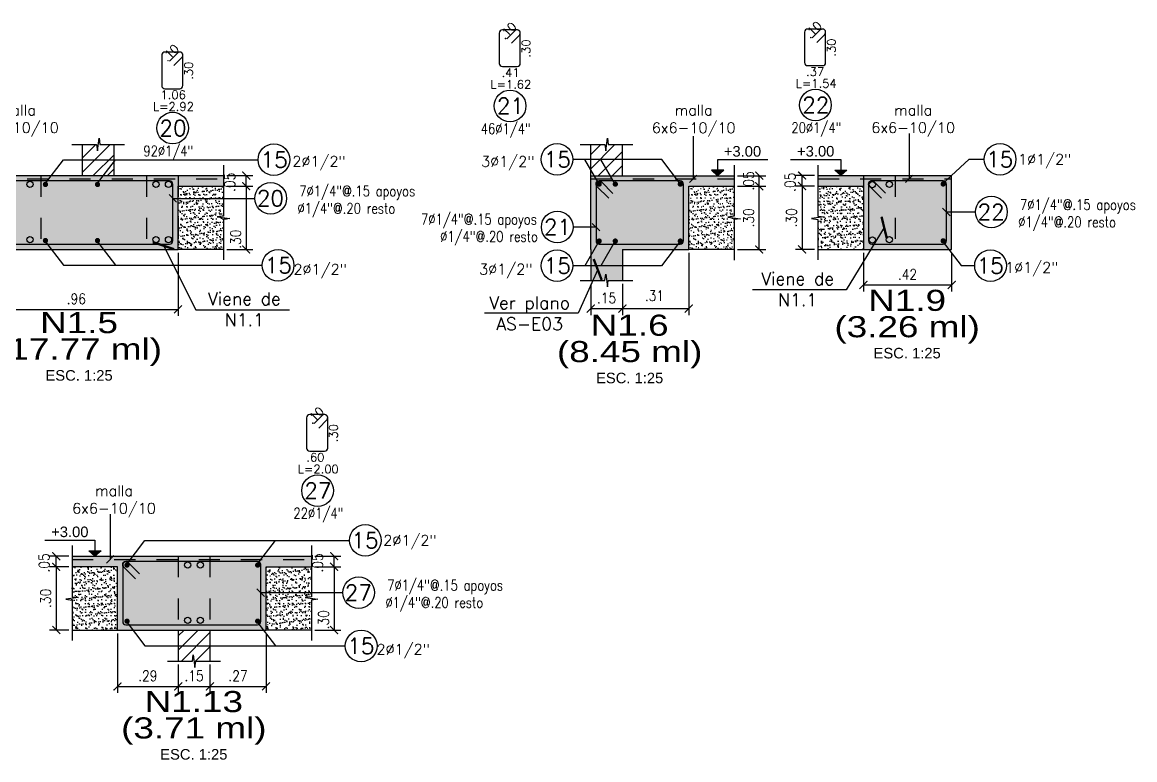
# Model space of a CAD drawing. Header units: millimetres. Extents: x -7.7 to 59, y -25.2 to 13.4.
# Drawn here: x 52.84 to 58.11, y -4.76 to -1.27 of the extents above; entities that cross this region are included whole.
import ezdxf
from ezdxf.enums import TextEntityAlignment as Align

# ---------------------------------------------------------------- set-up
doc = ezdxf.new("R2010")
doc.units = ezdxf.units.MM
doc.header["$LTSCALE"] = 0.05
doc.linetypes.add('DASHDOT2', pattern=[12.7, 6.35, -3.175, 0, -3.175])
doc.linetypes.add('HIDDEN2', pattern=[4.7625, 3.175, -1.5875])
for name, color, linetype in [('ACHURADO', 1, 'Continuous'), ('ACOTADO', 2, 'Continuous'), ('CANT_INVIS', 2, 'HIDDEN2'), ('CONT_CORTE', 4, 'Continuous'), ('TEXTO_REFUERZO', 3, 'Continuous'), ('TITULOS', 1, 'Continuous'), ('TXT_IND', 2, 'Continuous')]:
    doc.layers.add(name, color=color, linetype=linetype)
doc.styles.add('ACOTAMIENTOS', font='romans.shx', dxfattribs={"width": 0.85})
doc.styles.add('ARIAL', font='arial.ttf')
doc.styles.get("Standard").update_dxf_attribs({"font": 'romans.shx'})
doc.dimstyles.new('ACOTA_25', dxfattribs={"dimscale": 0.025, "dimtxt": 2, "dimasz": 1.5, "dimexe": 1.25, "dimexo": 0.625, "dimgap": 1, "dimtad": 1, "dimzin": 4, "dimdsep": 46, "dimtxsty": 'ACOTAMIENTOS', "dimblk1": 'ARCHTICK', "dimblk2": 'ARCHTICK', "dimsah": 1, "dimcen": 1.5, "dimclrd": 1, "dimclre": 1, "dimclrt": 256, "dimadec": 0, "dimazin": 0, "dimtfac": 1, "dimtofl": 0, "dimtmove": 2, "dimatfit": 3, "dimldrblk": 'ARCHTICK', "dimfxl": 0, "dimtolj": 1, "dimtzin": 0, "dimarcsym": 0})
pattern_1 = [(37.5, (-9.187665, -3.564204), (-0.000960019, 0.029364794), [0, -0.0231648, 0, -0.025908, 0, -0.024765]), (7.5, (-9.187665, -3.564204), (0.026971397, 0.043009506), [0, -0.0124968, 0, -0.0208788, 0, -0.008001]), (327.5, (-9.20641, -3.564204), (0.047459542, 8.6231e-05), [0, -0.00762, 0, -0.027432, 0, -0.035814]), (317.5, (-9.20641, -3.564204), (0.045813387, 0.01337576), [0, -0.00381, 0, -0.0179832, 0, -0.020574])]

# ---------------------------------------------------------------- blocks, each defined once
blk = doc.blocks.new('Nivel-elev')
at = {"layer": 'TXT_IND'}
blk.add_hatch(color=1, dxfattribs=at).paths.add_polyline_path([(-0.058, 0.051), (0.058, 0.051), (0, 0)])
for p, q in [((0, 0), (-0.058, 0.051)), ((-0.058, 0.051), (0.058, 0.051)), ((0.058, 0.051), (0, 0))]:
    blk.add_line(p, q, dxfattribs=at)
blk.add_lwpolyline([(-0.476, 0.151), (0, 0.151), (0, 0.051)], dxfattribs=at)
blk.add_attdef('+2.85', (-0.476, 0.171), '', height=0.0975, dxfattribs=at)
blk = doc.blocks.new('_ARCHTICK')
at = {"color": 0, "linetype": 'ByBlock', "const_width": 0.15}
blk.add_lwpolyline([(-0.5, -0.5), (0.5, 0.5)], dxfattribs=at)
blk = doc.blocks.new('*D277')
at = {"layer": 'ACOTADO', "color": 1, "lineweight": -2}
for p, q in [((55.5319, -2.5081), (55.5319, -2.6565)), ((55.6819, -2.5081), (55.6819, -2.6565)), ((55.5319, -2.6253), (55.6819, -2.6253))]:
    blk.add_line(p, q, dxfattribs=at)
at = {"layer": 'DEFPOINTS', "color": 0}
for p in [(55.5319, -2.4925), (55.6819, -2.4925), (55.6819, -2.6253)]:
    blk.add_point(p, dxfattribs=at)
at = {"layer": 'ACOTADO', "color": 1, "lineweight": -2, "xscale": 0.03750000000000001, "yscale": 0.03750000000000001, "zscale": 0.03750000000000001, "rotation": 180}
blk.add_blockref('_ARCHTICK', (55.5319, -2.6253), dxfattribs=at)
at = {"layer": 'ACOTADO', "color": 1, "lineweight": -2, "xscale": 0.03750000000000001, "yscale": 0.03750000000000001, "zscale": 0.03750000000000001}
blk.add_blockref('_ARCHTICK', (55.6819, -2.6253), dxfattribs=at)
at = {"layer": 'ACOTADO', "insert": (55.6069, -2.5753), "char_height": 0.05, "attachment_point": 5, "style": 'ACOTAMIENTOS'}
blk.add_mtext('\\A1;.15', dxfattribs=at)
blk = doc.blocks.new('*D278')
at = {"layer": 'ACOTADO', "color": 1, "lineweight": -2}
for p, q in [((55.9962, -2.361), (55.9962, -2.6565)), ((55.6819, -2.5081), (55.6819, -2.6565)), ((55.6819, -2.6253), (55.9962, -2.6253))]:
    blk.add_line(p, q, dxfattribs=at)
at = {"layer": 'DEFPOINTS', "color": 0}
for p in [(55.9962, -2.3454), (55.6819, -2.4925), (55.9962, -2.6253)]:
    blk.add_point(p, dxfattribs=at)
at = {"layer": 'ACOTADO', "color": 1, "lineweight": -2, "xscale": 0.03750000000000001, "yscale": 0.03750000000000001, "zscale": 0.03750000000000001, "rotation": 180}
blk.add_blockref('_ARCHTICK', (55.6819, -2.6253), dxfattribs=at)
at = {"layer": 'ACOTADO', "color": 1, "lineweight": -2, "xscale": 0.03750000000000001, "yscale": 0.03750000000000001, "zscale": 0.03750000000000001}
blk.add_blockref('_ARCHTICK', (55.9962, -2.6253), dxfattribs=at)
at = {"layer": 'ACOTADO', "insert": (55.8337, -2.5644), "char_height": 0.05, "attachment_point": 5, "style": 'ACOTAMIENTOS'}
blk.add_mtext('\\A1;.31', dxfattribs=at)
blk = doc.blocks.new('*D279')
at = {"layer": 'ACOTADO', "color": 1, "lineweight": -2}
for p, q in [((56.2268, -2.0454), (56.3613, -2.0454)), ((56.33, -2.3454), (56.33, -2.0454)), ((56.2268, -2.3454), (56.3613, -2.3454))]:
    blk.add_line(p, q, dxfattribs=at)
at = {"layer": 'DEFPOINTS', "color": 0}
for p in [(56.2112, -2.0454), (56.33, -2.0454), (56.2112, -2.3454)]:
    blk.add_point(p, dxfattribs=at)
at = {"layer": 'ACOTADO', "color": 1, "lineweight": -2, "xscale": 0.03750000000000001, "yscale": 0.03750000000000001, "zscale": 0.03750000000000001}
for p, rotation in [((56.33, -2.0454), 90), ((56.33, -2.3454), 270)]:
    blk.add_blockref('_ARCHTICK', p, dxfattribs=dict(at, rotation=rotation))
at = {"layer": 'ACOTADO', "insert": (56.28, -2.1954), "char_height": 0.05, "attachment_point": 5, "rotation": 90, "style": 'ACOTAMIENTOS'}
blk.add_mtext('\\A1;.30', dxfattribs=at)
blk = doc.blocks.new('*D280')
at = {"layer": 'ACOTADO', "color": 1, "lineweight": -2}
for p, q in [((56.2268, -1.9954), (56.3613, -1.9954)), ((56.33, -2.0454), (56.33, -1.9954)), ((56.2268, -2.0454), (56.3613, -2.0454))]:
    blk.add_line(p, q, dxfattribs=at)
at = {"layer": 'DEFPOINTS', "color": 0}
for p in [(56.2112, -1.9954), (56.33, -1.9954), (56.2112, -2.0454)]:
    blk.add_point(p, dxfattribs=at)
at = {"layer": 'ACOTADO', "color": 1, "lineweight": -2, "xscale": 0.03750000000000001, "yscale": 0.03750000000000001, "zscale": 0.03750000000000001}
for p, rotation in [((56.33, -1.9954), 90), ((56.33, -2.0454), 270)]:
    blk.add_blockref('_ARCHTICK', p, dxfattribs=dict(at, rotation=rotation))
at = {"layer": 'ACOTADO', "insert": (56.28, -2.0204), "char_height": 0.05, "attachment_point": 5, "rotation": 90, "style": 'ACOTAMIENTOS'}
blk.add_mtext('\\A1;.05', dxfattribs=at)
blk = doc.blocks.new('COTA25')
at = {"layer": 'TEXTO_REFUERZO', "color": 1}
blk.add_line((0, -0.0625), (0, 0.0625), dxfattribs=at)
at = {"layer": 'TEXTO_REFUERZO'}
blk.add_line((-0.0177, -0.0177), (0.0177, 0.0177), dxfattribs=at)
blk = doc.blocks.new('Titulos')
at = {"layer": 'TITULOS', "color": 1, "style": 'ARIAL', "width": 1.25}
blk.add_attdef('TITULO_1', text='', height=0.2, dxfattribs=at).set_placement((0, 0.25), align=Align.MIDDLE_CENTER)
at = {"layer": 'TITULOS', "style": 'ARIAL', "width": 1.25}
blk.add_attdef('TITULO_2', text='', height=0.2, dxfattribs=at).set_placement((0, 0), align=Align.MIDDLE_CENTER)
at = {"layer": 'TITULOS', "color": 2, "width": 1.25}
for tag, p in [('ESCALA_1', (0, -0.25)), ('ESCALA_2', (0, -0.408))]:
    blk.add_attdef(tag, text='', height=0.1, dxfattribs=at).set_placement(p, align=Align.MIDDLE_CENTER)
blk = doc.blocks.new('*D66')
at = {"layer": 'ACOTADO', "color": 1, "lineweight": -2}
for p, q in [((56.5924, -2.045), (56.5018, -2.045)), ((56.533, -2.045), (56.533, -2.345)), ((56.5924, -2.345), (56.5018, -2.345))]:
    blk.add_line(p, q, dxfattribs=at)
at = {"layer": 'DEFPOINTS', "color": 0}
for p in [(56.6081, -2.045), (56.533, -2.345), (56.6081, -2.345)]:
    blk.add_point(p, dxfattribs=at)
at = {"layer": 'ACOTADO', "color": 1, "lineweight": -2, "xscale": 0.03750000000000001, "yscale": 0.03750000000000001, "zscale": 0.03750000000000001}
for p, rotation in [((56.533, -2.045), 90), ((56.533, -2.345), 270)]:
    blk.add_blockref('_ARCHTICK', p, dxfattribs=dict(at, rotation=rotation))
at = {"layer": 'ACOTADO', "insert": (56.483, -2.195), "char_height": 0.05, "attachment_point": 5, "rotation": 90, "style": 'ACOTAMIENTOS'}
blk.add_mtext('\\A1;.30', dxfattribs=at)
blk = doc.blocks.new('*D67')
at = {"layer": 'ACOTADO', "color": 1, "lineweight": -2}
for p, q in [((56.5924, -1.995), (56.5018, -1.995)), ((56.533, -2.045), (56.533, -1.995)), ((56.5924, -2.045), (56.5018, -2.045))]:
    blk.add_line(p, q, dxfattribs=at)
at = {"layer": 'DEFPOINTS', "color": 0}
for p in [(56.533, -1.995), (56.6081, -1.995), (56.6081, -2.045)]:
    blk.add_point(p, dxfattribs=at)
at = {"layer": 'ACOTADO', "color": 1, "lineweight": -2, "xscale": 0.03750000000000001, "yscale": 0.03750000000000001, "zscale": 0.03750000000000001}
for p, rotation in [((56.533, -1.995), 90), ((56.533, -2.045), 270)]:
    blk.add_blockref('_ARCHTICK', p, dxfattribs=dict(at, rotation=rotation))
at = {"layer": 'ACOTADO', "insert": (56.4762, -2.0271), "char_height": 0.05, "attachment_point": 5, "rotation": 90, "style": 'ACOTAMIENTOS'}
blk.add_mtext('\\A1;.05', dxfattribs=at)
blk = doc.blocks.new('*D281')
at = {"layer": 'ACOTADO', "color": 1, "lineweight": -2}
for p, q in [((56.8231, -2.3606), (56.8231, -2.5442)), ((57.2414, -2.3606), (57.2414, -2.5442)), ((56.8231, -2.513), (57.2414, -2.513))]:
    blk.add_line(p, q, dxfattribs=at)
at = {"layer": 'DEFPOINTS', "color": 0}
for p in [(56.8231, -2.345), (57.2414, -2.345), (57.2414, -2.513)]:
    blk.add_point(p, dxfattribs=at)
at = {"layer": 'ACOTADO', "color": 1, "lineweight": -2, "xscale": 0.03750000000000001, "yscale": 0.03750000000000001, "zscale": 0.03750000000000001, "rotation": 180}
blk.add_blockref('_ARCHTICK', (56.8231, -2.513), dxfattribs=at)
at = {"layer": 'ACOTADO', "color": 1, "lineweight": -2, "xscale": 0.03750000000000001, "yscale": 0.03750000000000001, "zscale": 0.03750000000000001}
blk.add_blockref('_ARCHTICK', (57.2414, -2.513), dxfattribs=at)
at = {"layer": 'ACOTADO', "insert": (57.0322, -2.463), "char_height": 0.05, "attachment_point": 5, "style": 'ACOTAMIENTOS'}
blk.add_mtext('\\A1;.42', dxfattribs=at)
blk = doc.blocks.new('*D333')
at = {"layer": 'ACOTADO', "color": 1, "lineweight": -2}
for p, q in [((53.808, -2.045), (53.9313, -2.045)), ((53.9, -2.045), (53.9, -2.345)), ((53.808, -2.345), (53.9313, -2.345))]:
    blk.add_line(p, q, dxfattribs=at)
at = {"layer": 'DEFPOINTS', "color": 0}
for p in [(53.7924, -2.045), (53.7924, -2.345), (53.9, -2.345)]:
    blk.add_point(p, dxfattribs=at)
at = {"layer": 'ACOTADO', "color": 1, "lineweight": -2, "xscale": 0.03750000000000001, "yscale": 0.03750000000000001, "zscale": 0.03750000000000001}
for p, rotation in [((53.9, -2.045), 90), ((53.9, -2.345), 270)]:
    blk.add_blockref('_ARCHTICK', p, dxfattribs=dict(at, rotation=rotation))
at = {"layer": 'ACOTADO', "insert": (53.85, -2.2963), "char_height": 0.05, "attachment_point": 5, "rotation": 90, "style": 'ACOTAMIENTOS'}
blk.add_mtext('\\A1;.30', dxfattribs=at)
blk = doc.blocks.new('*D334')
at = {"layer": 'ACOTADO', "color": 1, "lineweight": -2}
for p, q in [((53.808, -1.995), (53.9313, -1.995)), ((53.9, -2.045), (53.9, -1.995)), ((53.808, -2.045), (53.9313, -2.045))]:
    blk.add_line(p, q, dxfattribs=at)
at = {"layer": 'DEFPOINTS', "color": 0}
for p in [(53.7924, -1.995), (53.9, -1.995), (53.7924, -2.045)]:
    blk.add_point(p, dxfattribs=at)
at = {"layer": 'ACOTADO', "color": 1, "lineweight": -2, "xscale": 0.03750000000000001, "yscale": 0.03750000000000001, "zscale": 0.03750000000000001}
for p, rotation in [((53.9, -1.995), 90), ((53.9, -2.045), 270)]:
    blk.add_blockref('_ARCHTICK', p, dxfattribs=dict(at, rotation=rotation))
at = {"layer": 'ACOTADO', "insert": (53.822, -2.0271), "char_height": 0.05, "attachment_point": 5, "rotation": 90, "style": 'ACOTAMIENTOS'}
blk.add_mtext('\\A1;.05', dxfattribs=at)
blk = doc.blocks.new('*D336')
at = {"layer": 'ACOTADO', "color": 1, "lineweight": -2}
for p, q in [((53.5774, -2.3606), (53.5774, -2.6604)), ((52.6131, -2.5199), (52.6131, -2.6604)), ((52.6131, -2.6291), (53.5774, -2.6291))]:
    blk.add_line(p, q, dxfattribs=at)
at = {"layer": 'DEFPOINTS', "color": 0}
for p in [(53.5774, -2.345), (52.6131, -2.5043), (53.5774, -2.6291)]:
    blk.add_point(p, dxfattribs=at)
at = {"layer": 'ACOTADO', "color": 1, "lineweight": -2, "xscale": 0.03750000000000001, "yscale": 0.03750000000000001, "zscale": 0.03750000000000001, "rotation": 180}
blk.add_blockref('_ARCHTICK', (52.6131, -2.6291), dxfattribs=at)
at = {"layer": 'ACOTADO', "color": 1, "lineweight": -2, "xscale": 0.03750000000000001, "yscale": 0.03750000000000001, "zscale": 0.03750000000000001}
blk.add_blockref('_ARCHTICK', (53.5774, -2.6291), dxfattribs=at)
at = {"layer": 'ACOTADO', "insert": (53.0953, -2.5791), "char_height": 0.05, "attachment_point": 5, "style": 'ACOTAMIENTOS'}
blk.add_mtext('\\A1;.96', dxfattribs=at)
blk = doc.blocks.new('*D363')
at = {"layer": 'ACOTADO', "color": 1, "lineweight": -2}
for p, q in [((53.0595, -3.8492), (52.9688, -3.8492)), ((53.0001, -3.8492), (53.0001, -4.1492)), ((53.0595, -4.1492), (52.9688, -4.1492))]:
    blk.add_line(p, q, dxfattribs=at)
at = {"layer": 'DEFPOINTS', "color": 0}
for p in [(53.0751, -3.8492), (53.0001, -4.1492), (53.0751, -4.1492)]:
    blk.add_point(p, dxfattribs=at)
at = {"layer": 'ACOTADO', "color": 1, "lineweight": -2, "xscale": 0.03750000000000001, "yscale": 0.03750000000000001, "zscale": 0.03750000000000001}
for p, rotation in [((53.0001, -3.8492), 90), ((53.0001, -4.1492), 270)]:
    blk.add_blockref('_ARCHTICK', p, dxfattribs=dict(at, rotation=rotation))
at = {"layer": 'ACOTADO', "insert": (52.9501, -3.9992), "char_height": 0.05, "attachment_point": 5, "rotation": 90, "style": 'ACOTAMIENTOS'}
blk.add_mtext('\\A1;.30', dxfattribs=at)
blk = doc.blocks.new('*D364')
at = {"layer": 'ACOTADO', "color": 1, "lineweight": -2}
for p, q in [((53.0595, -3.7992), (52.9688, -3.7992)), ((53.0001, -3.8492), (53.0001, -3.7992)), ((53.0595, -3.8492), (52.9688, -3.8492))]:
    blk.add_line(p, q, dxfattribs=at)
at = {"layer": 'DEFPOINTS', "color": 0}
for p in [(53.0001, -3.7992), (53.0751, -3.7992), (53.0751, -3.8492)]:
    blk.add_point(p, dxfattribs=at)
at = {"layer": 'ACOTADO', "color": 1, "lineweight": -2, "xscale": 0.03750000000000001, "yscale": 0.03750000000000001, "zscale": 0.03750000000000001}
for p, rotation in [((53.0001, -3.7992), 90), ((53.0001, -3.8492), 270)]:
    blk.add_blockref('_ARCHTICK', p, dxfattribs=dict(at, rotation=rotation))
at = {"layer": 'ACOTADO', "insert": (52.9432, -3.8313), "char_height": 0.05, "attachment_point": 5, "rotation": 90, "style": 'ACOTAMIENTOS'}
blk.add_mtext('\\A1;.05', dxfattribs=at)
blk = doc.blocks.new('*D365')
at = {"layer": 'ACOTADO', "color": 1, "lineweight": -2}
for p, q in [((54.2245, -3.8492), (54.3477, -3.8492)), ((54.3164, -3.8492), (54.3164, -4.1492)), ((54.2245, -4.1492), (54.3477, -4.1492))]:
    blk.add_line(p, q, dxfattribs=at)
at = {"layer": 'DEFPOINTS', "color": 0}
for p in [(54.2088, -3.8492), (54.2088, -4.1492), (54.3164, -4.1492)]:
    blk.add_point(p, dxfattribs=at)
at = {"layer": 'ACOTADO', "color": 1, "lineweight": -2, "xscale": 0.03750000000000001, "yscale": 0.03750000000000001, "zscale": 0.03750000000000001}
for p, rotation in [((54.3164, -3.8492), 90), ((54.3164, -4.1492), 270)]:
    blk.add_blockref('_ARCHTICK', p, dxfattribs=dict(at, rotation=rotation))
at = {"layer": 'ACOTADO', "insert": (54.2664, -4.1005), "char_height": 0.05, "attachment_point": 5, "rotation": 90, "style": 'ACOTAMIENTOS'}
blk.add_mtext('\\A1;.30', dxfattribs=at)
blk = doc.blocks.new('*D366')
at = {"layer": 'ACOTADO', "color": 1, "lineweight": -2}
for p, q in [((54.2245, -3.7992), (54.3477, -3.7992)), ((54.3164, -3.8492), (54.3164, -3.7992)), ((54.2245, -3.8492), (54.3477, -3.8492))]:
    blk.add_line(p, q, dxfattribs=at)
at = {"layer": 'DEFPOINTS', "color": 0}
for p in [(54.2088, -3.7992), (54.3164, -3.7992), (54.2088, -3.8492)]:
    blk.add_point(p, dxfattribs=at)
at = {"layer": 'ACOTADO', "color": 1, "lineweight": -2, "xscale": 0.03750000000000001, "yscale": 0.03750000000000001, "zscale": 0.03750000000000001}
for p, rotation in [((54.3164, -3.7992), 90), ((54.3164, -3.8492), 270)]:
    blk.add_blockref('_ARCHTICK', p, dxfattribs=dict(at, rotation=rotation))
at = {"layer": 'ACOTADO', "insert": (54.2384, -3.8313), "char_height": 0.05, "attachment_point": 5, "rotation": 90, "style": 'ACOTAMIENTOS'}
blk.add_mtext('\\A1;.05', dxfattribs=at)
blk = doc.blocks.new('*D381')
at = {"layer": 'ACOTADO', "color": 1, "lineweight": -2}
for p, q in [((53.2901, -4.1648), (53.2901, -4.4475)), ((53.5779, -4.3123), (53.5779, -4.4475)), ((53.2901, -4.4163), (53.5779, -4.4163))]:
    blk.add_line(p, q, dxfattribs=at)
at = {"layer": 'DEFPOINTS', "color": 0}
for p in [(53.2901, -4.1492), (53.5779, -4.2967), (53.5779, -4.4163)]:
    blk.add_point(p, dxfattribs=at)
at = {"layer": 'ACOTADO', "color": 1, "lineweight": -2, "xscale": 0.03750000000000001, "yscale": 0.03750000000000001, "zscale": 0.03750000000000001, "rotation": 180}
blk.add_blockref('_ARCHTICK', (53.2901, -4.4163), dxfattribs=at)
at = {"layer": 'ACOTADO', "color": 1, "lineweight": -2, "xscale": 0.03750000000000001, "yscale": 0.03750000000000001, "zscale": 0.03750000000000001}
blk.add_blockref('_ARCHTICK', (53.5779, -4.4163), dxfattribs=at)
at = {"layer": 'ACOTADO', "insert": (53.434, -4.3663), "char_height": 0.05, "attachment_point": 5, "style": 'ACOTAMIENTOS'}
blk.add_mtext('\\A1;.29', dxfattribs=at)
blk = doc.blocks.new('*D382')
at = {"layer": 'ACOTADO', "color": 1, "lineweight": -2}
for p, q in [((53.5779, -4.3123), (53.5779, -4.4475)), ((53.7279, -4.3123), (53.7279, -4.4475)), ((53.5779, -4.4163), (53.7279, -4.4163))]:
    blk.add_line(p, q, dxfattribs=at)
at = {"layer": 'DEFPOINTS', "color": 0}
for p in [(53.5779, -4.2967), (53.7279, -4.2967), (53.7279, -4.4163)]:
    blk.add_point(p, dxfattribs=at)
at = {"layer": 'ACOTADO', "color": 1, "lineweight": -2, "xscale": 0.03750000000000001, "yscale": 0.03750000000000001, "zscale": 0.03750000000000001, "rotation": 180}
blk.add_blockref('_ARCHTICK', (53.5779, -4.4163), dxfattribs=at)
at = {"layer": 'ACOTADO', "color": 1, "lineweight": -2, "xscale": 0.03750000000000001, "yscale": 0.03750000000000001, "zscale": 0.03750000000000001}
blk.add_blockref('_ARCHTICK', (53.7279, -4.4163), dxfattribs=at)
at = {"layer": 'ACOTADO', "insert": (53.6529, -4.3663), "char_height": 0.05, "attachment_point": 5, "style": 'ACOTAMIENTOS'}
blk.add_mtext('\\A1;.15', dxfattribs=at)
blk = doc.blocks.new('*D383')
at = {"layer": 'ACOTADO', "color": 1, "lineweight": -2}
for p, q in [((53.9938, -4.1648), (53.9938, -4.4475)), ((53.7279, -4.3123), (53.7279, -4.4475)), ((53.7279, -4.4163), (53.9938, -4.4163))]:
    blk.add_line(p, q, dxfattribs=at)
at = {"layer": 'DEFPOINTS', "color": 0}
for p in [(53.9938, -4.1492), (53.7279, -4.2967), (53.9938, -4.4163)]:
    blk.add_point(p, dxfattribs=at)
at = {"layer": 'ACOTADO', "color": 1, "lineweight": -2, "xscale": 0.03750000000000001, "yscale": 0.03750000000000001, "zscale": 0.03750000000000001, "rotation": 180}
blk.add_blockref('_ARCHTICK', (53.7279, -4.4163), dxfattribs=at)
at = {"layer": 'ACOTADO', "color": 1, "lineweight": -2, "xscale": 0.03750000000000001, "yscale": 0.03750000000000001, "zscale": 0.03750000000000001}
blk.add_blockref('_ARCHTICK', (53.9938, -4.4163), dxfattribs=at)
at = {"layer": 'ACOTADO', "insert": (53.8609, -4.3663), "char_height": 0.05, "attachment_point": 5, "style": 'ACOTAMIENTOS'}
blk.add_mtext('\\A1;.27', dxfattribs=at)

msp = doc.modelspace()

# ---------------------------------------------------------------- hatches: boundary and pattern name
at = {"layer": 'ACHURADO'}
h = msp.add_hatch(dxfattribs=at)
h.set_pattern_fill('ANSI31', color=256, scale=0.015, style=0)
h.set_pattern_definition([(45, (0, -1.76042), (-0.03367596, 0.03367596), [])])
h.paths.add_polyline_path([(53.2742, -1.8475), (53.2072, -1.8475), (53.2032, -1.8175), (53.1952, -1.8775), (53.1912, -1.8475), (53.1242, -1.8475), (53.1242, -1.995), (53.2742, -1.995)])
h = msp.add_hatch(dxfattribs=at)
h.set_pattern_fill('ANSI31', color=256, scale=0.015, style=0)
h.set_pattern_definition([(45, (26.949123, -1.988272), (-0.03367596, 0.03367596), [])])
h.paths.add_polyline_path([(55.6819, -1.8479), (55.6149, -1.8479), (55.6109, -1.8179), (55.6029, -1.8779), (55.5989, -1.8479), (55.5319, -1.8479), (55.5319, -1.9954), (55.6819, -1.9954)])
h = msp.add_hatch(color=254, dxfattribs=at)
h.dxf.hatch_style = 1
h.paths.add_polyline_path([(53.5774, -2.045), (53.7924, -2.045), (53.7924, -1.995), (52.4631, -1.995), (52.4631, -2.5043), (52.5301, -2.5043), (52.5341, -2.4743), (52.5421, -2.5343), (52.5461, -2.5043), (52.6131, -2.5043), (52.6131, -2.345), (53.5774, -2.345)])
h = msp.add_hatch(color=254, dxfattribs=at)
h.dxf.hatch_style = 1
h.paths.add_polyline_path([(55.9962, -2.0454), (56.2112, -2.0454), (56.2112, -1.9954), (55.5319, -1.9954), (55.5319, -2.3454), (55.5319, -2.4925), (55.5989, -2.4925), (55.6029, -2.4625), (55.6109, -2.5225), (55.6149, -2.4925), (55.6819, -2.4925), (55.6819, -2.3454), (55.9962, -2.3454)])
h = msp.add_hatch(color=254, dxfattribs=at)
h.dxf.hatch_style = 1
h.paths.add_polyline_path([(57.2414, -1.995), (56.6081, -1.995), (56.6081, -2.045), (56.8231, -2.045), (56.8231, -2.345), (57.2414, -2.345)])
h = msp.add_hatch(dxfattribs=at)
h.set_pattern_fill('AR-SAND', color=1, scale=0.0006, angle=360, style=0)
h.set_pattern_definition([(37.5, (0, -1.760421), (-0.000960019, 0.029364794), [0, -0.0231648, 0, -0.025908, 0, -0.024765]), (7.5, (0, -1.76042), (0.026971397, 0.043009506), [0, -0.0124968, 0, -0.0208788, 0, -0.008001]), (327.5, (-0.018745, -1.76042), (0.047459542, 8.6231e-05), [0, -0.00762, 0, -0.027432, 0, -0.035814]), (317.5, (-0.018745, -1.76042), (0.045813387, 0.01337576), [0, -0.00381, 0, -0.0179832, 0, -0.020574])])
h.paths.add_polyline_path([(53.7924, -2.045), (53.5774, -2.045), (53.5774, -2.345), (53.7924, -2.345), (53.7924, -2.203), (53.8224, -2.199), (53.7624, -2.191), (53.7924, -2.187)])
h = msp.add_hatch(dxfattribs=at)
h.set_pattern_fill('AR-SAND', color=1, scale=0.0006, angle=360, style=0)
h.set_pattern_definition([(37.5, (2.420073, -1.760421), (-0.000960019, 0.029364794), [0, -0.0231648, 0, -0.025908, 0, -0.024765]), (7.5, (2.420073, -1.76042), (0.026971397, 0.043009506), [0, -0.0124968, 0, -0.0208788, 0, -0.008001]), (327.5, (2.401328, -1.76042), (0.047459542, 8.6231e-05), [0, -0.00762, 0, -0.027432, 0, -0.035814]), (317.5, (2.401328, -1.76042), (0.045813387, 0.01337576), [0, -0.00381, 0, -0.0179832, 0, -0.020574])])
h.paths.add_polyline_path([(56.2112, -2.0454), (55.9962, -2.0454), (55.9962, -2.3454), (56.2112, -2.3454), (56.2112, -2.2034), (56.2412, -2.1994), (56.1812, -2.1914), (56.2112, -2.1874)])
h = msp.add_hatch(dxfattribs=at)
h.set_pattern_fill('AR-SAND', color=1, scale=0.0006, angle=360, style=0)
h.set_pattern_definition([(37.5, (0.10101, -1.760421), (-0.000960019, 0.029364794), [0, -0.0231648, 0, -0.025908, 0, -0.024765]), (7.5, (0.10101, -1.76042), (0.026971397, 0.043009506), [0, -0.0124968, 0, -0.0208788, 0, -0.008001]), (327.5, (0.082264, -1.76042), (0.047459542, 8.6231e-05), [0, -0.00762, 0, -0.027432, 0, -0.035814]), (317.5, (0.082264, -1.76042), (0.045813387, 0.01337576), [0, -0.00381, 0, -0.0179832, 0, -0.020574])])
h.paths.add_polyline_path([(56.8231, -2.045), (56.6081, -2.045), (56.6081, -2.187), (56.6381, -2.191), (56.5781, -2.199), (56.6081, -2.203), (56.6081, -2.345), (56.8231, -2.345)])
h = msp.add_hatch(color=254, dxfattribs=at)
h.dxf.hatch_style = 1
h.paths.add_polyline_path([(53.9938, -3.8492), (54.2088, -3.8492), (54.2088, -3.7992), (53.0751, -3.7992), (53.0751, -3.8492), (53.2901, -3.8492), (53.2901, -4.1492), (53.9938, -4.1492)])
h = msp.add_hatch(dxfattribs=at)
h.set_pattern_fill('AR-SAND', color=1, scale=0.0006, angle=360, style=0)
h.set_pattern_definition(pattern_1)
h.paths.add_polyline_path([(53.2901, -3.8492), (53.0751, -3.8492), (53.0751, -3.9912), (53.1051, -3.9952), (53.0451, -4.0032), (53.0751, -4.0072), (53.0751, -4.1492), (53.2901, -4.1492)])
h = msp.add_hatch(dxfattribs=at)
h.set_pattern_fill('AR-SAND', color=1, scale=0.0006, angle=360, style=0)
h.set_pattern_definition(pattern_1)
h.paths.add_polyline_path([(54.2088, -3.8492), (53.9938, -3.8492), (53.9938, -4.1492), (54.2088, -4.1492), (54.2088, -4.0072), (54.2388, -4.0032), (54.1788, -3.9952), (54.2088, -3.9912)])
h = msp.add_hatch(dxfattribs=at)
h.set_pattern_fill('ANSI31', color=256, scale=0.015, style=0)
h.set_pattern_definition([(45, (-9.187665, -3.564204), (-0.03367596, 0.03367596), [])])
h.paths.add_polyline_path([(53.7279, -4.2967), (53.6609, -4.2967), (53.6569, -4.3267), (53.6489, -4.2667), (53.6449, -4.2967), (53.5779, -4.2967), (53.5779, -4.1492), (53.7279, -4.1492)])

# ---------------------------------------------------------------- linework, layer by layer
for p, q in [((53.7924, -2.345), (53.5774, -2.345)), ((56.2112, -2.3454), (55.9962, -2.3454)), ((56.6081, -2.345), (56.8231, -2.345)), ((53.0751, -4.1492), (53.2901, -4.1492)), ((54.2088, -4.1492), (53.9938, -4.1492))]:
    msp.add_line(p, q, dxfattribs=at)
at = {"layer": 'ACOTADO'}
for centre in [(52.8758, -2.0368), (53.4727, -2.0368), (53.5321, -2.0368), (56.8657, -2.0384), (56.9464, -2.0368), (52.8758, -2.2991), (53.4727, -2.2991), (53.5321, -2.2991), (56.8657, -2.3006), (56.9464, -2.2991), (53.6232, -3.8411), (53.6826, -3.8411), (53.6232, -4.1033), (53.6826, -4.1033)]:
    msp.add_circle(centre, 0.0148, dxfattribs=at)
at = {"layer": 'CANT_INVIS', "ltscale": 0.25}
for p, q in [((52.9274, -1.995), (52.9274, -2.345)), ((53.4274, -1.995), (53.4274, -2.345)), ((53.5774, -1.995), (53.5774, -2.345)), ((56.8231, -1.995), (56.8231, -2.345)), ((56.9731, -1.995), (56.9731, -2.345)), ((53.5779, -3.7992), (53.5779, -4.1492)), ((53.7279, -3.7992), (53.7279, -4.1492))]:
    msp.add_line(p, q, dxfattribs=at)
at = {"layer": 'CONT_CORTE'}
for p, q in [((53.1242, -1.995), (53.1242, -1.8475)), ((53.2742, -1.995), (53.2742, -1.8475)), ((55.5319, -1.9954), (55.5319, -1.8479)), ((55.6819, -1.9954), (55.6819, -1.8479)), ((52.4631, -1.995), (53.7924, -1.995)), ((55.5319, -1.995), (55.5319, -1.9954)), ((55.5319, -2.3454), (55.5319, -1.995)), ((55.5319, -1.9954), (56.2112, -1.9954)), ((56.6081, -1.995), (57.2414, -1.995)), ((53.5774, -2.045), (53.7924, -2.045)), ((52.6131, -2.345), (53.5774, -2.345)), ((55.5319, -2.3454), (55.5319, -2.4925)), ((55.6819, -2.3454), (55.9962, -2.3454)), ((55.6819, -2.3454), (55.6819, -2.4925)), ((56.8231, -2.345), (57.2414, -2.345)), ((53.0751, -3.7992), (54.2088, -3.7992)), ((53.2901, -3.8492), (53.0751, -3.8492)), ((53.9938, -3.8492), (54.2088, -3.8492)), ((53.2901, -4.1492), (53.9938, -4.1492)), ((53.5779, -4.1492), (53.5779, -4.2967)), ((53.7279, -4.1492), (53.7279, -4.2967))]:
    msp.add_line(p, q, dxfattribs=at)
at = {"layer": 'CONT_CORTE', "color": 1}
for points in [[(53.0742, -1.8475), (53.1912, -1.8475), (53.1952, -1.8775), (53.2032, -1.8175), (53.2072, -1.8475), (53.3242, -1.8475)], [(55.4819, -1.8479), (55.5989, -1.8479), (55.6029, -1.8779), (55.6109, -1.8179), (55.6149, -1.8479), (55.7319, -1.8479)], [(53.7924, -1.945), (53.7924, -2.187), (53.7624, -2.191), (53.8224, -2.199), (53.7924, -2.203), (53.7924, -2.395)], [(56.2112, -1.9454), (56.2112, -2.1874), (56.1812, -2.1914), (56.2412, -2.1994), (56.2112, -2.2034), (56.2112, -2.3954)], [(56.6081, -1.945), (56.6081, -2.187), (56.6381, -2.191), (56.5781, -2.199), (56.6081, -2.203), (56.6081, -2.395)], [(55.4819, -2.4925), (55.5989, -2.4925), (55.6029, -2.4625), (55.6109, -2.5225), (55.6149, -2.4925), (55.7319, -2.4925)], [(53.0751, -3.7492), (53.0751, -3.9912), (53.1051, -3.9952), (53.0451, -4.0032), (53.0751, -4.0072), (53.0751, -4.1992)], [(54.2088, -3.7492), (54.2088, -3.9912), (54.1788, -3.9952), (54.2388, -4.0032), (54.2088, -4.0072), (54.2088, -4.1992)], [(53.5279, -4.2967), (53.6449, -4.2967), (53.6489, -4.2667), (53.6569, -4.3267), (53.6609, -4.2967), (53.7779, -4.2967)]]:
    msp.add_lwpolyline(points, dxfattribs=at)
at = {"layer": 'CONT_CORTE'}
for points in [[(57.2414, -2.345), (57.2414, -1.995), (57.2414, -1.995)], [(53.5774, -2.345), (53.5774, -2.045), (53.5774, -2.045)], [(55.9962, -2.3454), (55.9962, -2.0454), (56.2112, -2.0454)], [(56.6081, -2.045), (56.8231, -2.045), (56.8231, -2.345)], [(53.2901, -4.1492), (53.2901, -3.8492), (53.2901, -3.8492)], [(53.9938, -4.1492), (53.9938, -3.8492), (53.9938, -3.8492)]]:
    msp.add_lwpolyline(points, dxfattribs=at)
at = {"layer": 'TEXTO_REFUERZO', "color": 1, "ltscale": 0.2}
for p, q in [((56.0173, -1.808), (56.0173, -2.0104)), ((57.0405, -1.795), (57.0405, -2.01)), ((53.2552, -3.5992), (53.2552, -3.8142))]:
    msp.add_line(p, q, dxfattribs=at)
at = {"layer": 'TEXTO_REFUERZO', "color": 1}
for p, q in [((55.8686, -1.9183), (55.4474, -1.9183)), ((55.5719, -2.0354), (55.5032, -1.9183)), ((55.6482, -2.0354), (55.5795, -1.9183)), ((55.957, -2.0354), (55.8686, -1.9183)), ((55.5719, -2.305), (55.5032, -2.4221)), ((55.6482, -2.305), (55.5795, -2.4221)), ((55.957, -2.305), (55.8678, -2.4221)), ((55.8678, -2.4221), (55.4474, -2.4221))]:
    msp.add_line(p, q, dxfattribs=at)
at = {"layer": 'TEXTO_REFUERZO'}
for p, q in [((55.9997, -2.0281), (56.035, -1.9927)), ((57.0228, -2.0277), (57.0581, -1.9923)), ((53.2375, -3.8319), (53.2728, -3.7965))]:
    msp.add_line(p, q, dxfattribs=at)
at = {"layer": 'TEXTO_REFUERZO', "color": 5}
for p, q in [((53.5374, -2.02), (52.5031, -2.02)), ((53.5524, -2.3046), (53.5524, -2.035)), ((56.8481, -2.035), (56.8481, -2.305)), ((57.2014, -2.02), (56.8631, -2.02)), ((57.2164, -2.3046), (57.2164, -2.035)), ((52.5031, -2.32), (53.5374, -2.32)), ((56.8631, -2.32), (57.2014, -2.32)), ((53.3151, -3.8392), (53.3151, -4.1092)), ((53.9538, -3.8242), (53.3301, -3.8242)), ((53.9688, -4.1088), (53.9688, -3.8392)), ((53.3301, -4.1242), (53.9538, -4.1242))]:
    msp.add_line(p, q, dxfattribs=at)
for points in [[(55.1558, -1.3679), (55.1938, -1.3299, 0.668179), (55.1832, -1.3043), (55.1132, -1.3043, 0.414214), (55.0982, -1.3193), (55.0982, -1.4629, 0.414214), (55.1132, -1.4779), (55.1832, -1.4779, 0.414214), (55.1982, -1.4629), (55.1982, -1.3193, 0.668179), (55.1726, -1.3087), (55.1345, -1.3467)], [(56.6022, -1.3638), (56.6402, -1.3258, 0.668179), (56.6296, -1.3002), (56.5596, -1.3002, 0.414214), (56.5446, -1.3152), (56.5446, -1.4588, 0.414214), (56.5596, -1.4738), (56.6296, -1.4738, 0.414214), (56.6446, -1.4588), (56.6446, -1.3152, 0.668179), (56.619, -1.3046), (56.5809, -1.3426)], [(53.5575, -1.4732), (53.5955, -1.4351, 0.668179), (53.5849, -1.4095), (53.5149, -1.4095, 0.414214), (53.4999, -1.4245), (53.4999, -1.5682, 0.414214), (53.5149, -1.5832), (53.5849, -1.5832, 0.414214), (53.5999, -1.5682), (53.5999, -1.4245, 0.668179), (53.5743, -1.4139), (53.5363, -1.452)], [(54.2436, -3.1915), (54.2816, -3.1535, 0.668179), (54.271, -3.1279), (54.201, -3.1279, 0.414214), (54.186, -3.1429), (54.186, -3.2865, 0.414214), (54.201, -3.3015), (54.271, -3.3015, 0.414214), (54.286, -3.2865), (54.286, -3.1429, 0.668179), (54.2604, -3.1323), (54.2224, -3.1703)]]:
    msp.add_lwpolyline(points, format="xyb", dxfattribs=at)
at = {"layer": 'TEXTO_REFUERZO', "color": 1}
for points in [[(52.9442, -2.037), (53.0338, -1.9198), (53.745, -1.9198)], [(53.1906, -2.037), (53.2802, -1.9198), (53.9559, -1.9198)], [(57.1969, -2.035), (57.3241, -1.9178), (57.3958, -1.9178)], [(53.5524, -2.103), (53.9412, -2.103)], [(57.2164, -2.1674), (57.3549, -2.1674)], [(55.5569, -2.2391), (55.448, -2.2391)], [(52.9442, -2.303), (53.0338, -2.4201), (53.745, -2.4201)], [(53.1906, -2.303), (53.2802, -2.4201), (53.9761, -2.4201)], [(57.1969, -2.3046), (57.287, -2.4217), (57.3504, -2.4217)], [(53.3307, -3.8412), (53.4203, -3.724), (54.112, -3.724)], [(53.9493, -3.8412), (54.0389, -3.724), (54.3893, -3.724)], [(53.9688, -3.9717), (54.3576, -3.9717)], [(53.3307, -4.1072), (53.4203, -4.2244), (54.1003, -4.2244)], [(53.9493, -4.1072), (54.0389, -4.2244), (54.3695, -4.2244)]]:
    msp.add_lwpolyline(points, dxfattribs=at)
at = {"layer": 'TEXTO_REFUERZO', "linetype": 'DASHDOT2', "ltscale": 0.25}
for points in [[(52.4631, -2.01), (53.7924, -2.01)], [(55.5319, -2.0104), (56.2112, -2.0104)], [(56.6081, -2.01), (57.2414, -2.01)], [(53.0751, -3.8142), (54.2088, -3.8142)]]:
    msp.add_lwpolyline(points, dxfattribs=at)
at = {"layer": 'TEXTO_REFUERZO', "color": 1, "const_width": 0.0125}
for points in [[(52.9429, -2.037, -1), (52.9554, -2.037, -1)], [(53.1894, -2.037, -1), (53.2019, -2.037, -1)], [(55.5656, -2.0354, -1), (55.5781, -2.0354, -1)], [(55.642, -2.0354, -1), (55.6545, -2.0354, -1)], [(55.9624, -2.0354, 1), (55.9499, -2.0354, 1)], [(57.2076, -2.035, 1), (57.1951, -2.035, 1)], [(52.9429, -2.303, 1), (52.9554, -2.303, 1)], [(53.1894, -2.303, 1), (53.2019, -2.303, 1)], [(55.5656, -2.3054, -1), (55.5781, -2.3054, -1)], [(55.642, -2.3054, -1), (55.6545, -2.3054, -1)], [(55.9624, -2.3054, 1), (55.9499, -2.3054, 1)], [(57.2076, -2.3042, 1), (57.1951, -2.3042, 1)], [(53.3294, -3.8412, -1), (53.3419, -3.8412, -1)], [(53.948, -3.8412, -1), (53.9605, -3.8412, -1)], [(53.3294, -4.1072, 1), (53.3419, -4.1072, 1)], [(53.948, -4.1072, 1), (53.9605, -4.1072, 1)]]:
    msp.add_lwpolyline(points, format="xyb", close=True, dxfattribs=at)
at = {"layer": 'TEXTO_REFUERZO', "color": 5}
for points in [[(55.5569, -2.3054, 0.414214), (55.5719, -2.3204), (55.9562, -2.3204, 0.422294), (55.9712, -2.305), (55.9712, -2.0354, 0.414214), (55.9562, -2.0204), (55.5719, -2.0204, 0.414214), (55.5569, -2.0354)], [(55.6369, -2.0792), (55.5825, -2.0248, 1), (55.5613, -2.046), (55.6178, -2.1026), (55.5613, -2.046, -1), (55.5825, -2.0248)], [(56.9281, -2.0788), (56.8737, -2.0244, 1), (56.8525, -2.0456), (56.909, -2.1022), (56.8525, -2.0456, -1), (56.8737, -2.0244)], [(53.3951, -3.883), (53.3407, -3.8286, 1), (53.3195, -3.8498), (53.3761, -3.9064), (53.3195, -3.8498, -1), (53.3407, -3.8286)]]:
    msp.add_lwpolyline(points, format="xyb", close=True, dxfattribs=at)
at = {"layer": 'TEXTO_REFUERZO', "color": 3}
for centre in [(55.15, -1.6647), (56.5964, -1.6606), (53.5517, -1.77), (55.3724, -1.9183), (57.4708, -1.9178), (54.0309, -1.9198), (54.0162, -2.103), (57.4299, -2.1674), (55.373, -2.2391), (54.0511, -2.4201), (55.3724, -2.4221), (57.4254, -2.4217), (54.2379, -3.4883), (54.4643, -3.724), (54.4326, -3.9717), (54.4445, -4.2244)]:
    msp.add_circle(centre, 0.075, dxfattribs=at)
at = {"layer": 'TEXTO_REFUERZO', "color": 5}
for centre, start, end in [((53.5374, -2.035), 360, 90), ((56.8631, -2.035), 90, 180), ((57.2014, -2.035), 360, 90), ((53.5374, -2.305), 270.0156, 1.5919), ((56.8631, -2.305), 180, 270), ((57.2014, -2.305), 270.0156, 1.5919), ((53.3301, -3.8392), 90, 180), ((53.9538, -3.8392), 360, 90), ((53.3301, -4.1092), 180, 270), ((53.9538, -4.1092), 270.0156, 1.5919)]:
    msp.add_arc(centre, 0.015, start, end, dxfattribs=at)

# ---------------------------------------------------------------- block references
at = {"layer": 'TEXTO_REFUERZO', "color": 5, "xscale": -1}
for p in [(53.5524, -2.103), (57.2164, -2.1674), (53.9688, -3.9717)]:
    msp.add_blockref('COTA25', p, dxfattribs=at)
at = {"layer": 'TEXTO_REFUERZO', "color": 5, "xscale": -1, "rotation": 180}
msp.add_blockref('COTA25', (55.5569, -2.2391), dxfattribs=at)
at = {"layer": 'TITULOS'}
ref = msp.add_blockref('Titulos', (57.0306, -2.7113), dxfattribs=dict(at, xscale=0.5, yscale=0.5, zscale=0.5))
ref.add_attrib('TITULO_1', 'N1.9', dxfattribs={"color": 1, "height": 0.1, "style": 'ARIAL', "width": 1.25}).set_placement((57.0306, -2.5863), align=Align.MIDDLE_CENTER)
ref.add_attrib('TITULO_2', '(3.26 ml)', dxfattribs={"height": 0.1, "style": 'ARIAL', "width": 1.25}).set_placement((57.0306, -2.7113), align=Align.MIDDLE_CENTER)
ref.add_attrib('ESCALA_1', 'ESC. 1:25', dxfattribs={"color": 2, "height": 0.05, "style": 'ARIAL'}).set_placement((57.0306, -2.8366), align=Align.MIDDLE_CENTER)
ref = msp.add_blockref('Titulos', (53.1083, -2.8169), dxfattribs=dict(at, xscale=0.5, yscale=0.5, zscale=0.5))
ref.add_attrib('TITULO_1', 'N1.5', dxfattribs={"color": 1, "height": 0.1, "style": 'ARIAL', "width": 1.25}).set_placement((53.1083, -2.6919), align=Align.MIDDLE_CENTER)
ref.add_attrib('TITULO_2', '(17.77 ml)', dxfattribs={"height": 0.1, "style": 'ARIAL', "width": 1.25}).set_placement((53.1083, -2.8169), align=Align.MIDDLE_CENTER)
ref.add_attrib('ESCALA_1', 'ESC. 1:25', dxfattribs={"color": 2, "height": 0.05, "style": 'ARIAL'}).set_placement((53.1083, -2.9421), align=Align.MIDDLE_CENTER)
ref = msp.add_blockref('Titulos', (55.7162, -2.8292), dxfattribs=dict(at, xscale=0.5, yscale=0.5, zscale=0.5))
ref.add_attrib('TITULO_1', 'N1.6', dxfattribs={"color": 1, "height": 0.1, "style": 'ARIAL', "width": 1.25}).set_placement((55.7162, -2.7042), align=Align.MIDDLE_CENTER)
ref.add_attrib('TITULO_2', '(8.45 ml)', dxfattribs={"height": 0.1, "style": 'ARIAL', "width": 1.25}).set_placement((55.7162, -2.8292), align=Align.MIDDLE_CENTER)
ref.add_attrib('ESCALA_1', 'ESC. 1:25', dxfattribs={"color": 2, "height": 0.05, "style": 'ARIAL'}).set_placement((55.7162, -2.9544), align=Align.MIDDLE_CENTER)
ref = msp.add_blockref('Titulos', (53.6519, -4.6132), dxfattribs=dict(at, xscale=0.5, yscale=0.5, zscale=0.5))
ref.add_attrib('TITULO_1', 'N1.13', dxfattribs={"color": 1, "height": 0.1, "style": 'ARIAL', "width": 1.25}).set_placement((53.6519, -4.4882), align=Align.MIDDLE_CENTER)
ref.add_attrib('TITULO_2', '(3.71 ml)', dxfattribs={"height": 0.1, "style": 'ARIAL', "width": 1.25}).set_placement((53.6519, -4.6132), align=Align.MIDDLE_CENTER)
ref.add_attrib('ESCALA_1', 'ESC. 1:25', dxfattribs={"color": 2, "height": 0.05, "style": 'ARIAL'}).set_placement((53.6519, -4.7384), align=Align.MIDDLE_CENTER)
at = {"layer": 'TXT_IND'}
ref = msp.add_blockref('Nivel-elev', (56.1328, -1.9954), dxfattribs=dict(at, xscale=-0.5, yscale=0.5, zscale=0.5))
ref.add_attrib('+2.85', '+3.00', dxfattribs={"height": 0.05, "style": 'ARIAL'}).set_placement((56.2506, -1.9201), align=Align.BOTTOM_CENTER)
ref = msp.add_blockref('Nivel-elev', (56.7164, -1.995), dxfattribs=dict(at, xscale=0.5, yscale=0.5, zscale=0.5))
ref.add_attrib('+2.85', '+3.00', dxfattribs={"height": 0.05, "style": 'ARIAL'}).set_placement((56.5975, -1.9196), align=Align.BOTTOM_CENTER)
ref = msp.add_blockref('Nivel-elev', (53.1835, -3.7992), dxfattribs=dict(at, xscale=0.5, yscale=0.5, zscale=0.5))
ref.add_attrib('+2.85', '+3.00', dxfattribs={"height": 0.05, "style": 'ARIAL'}).set_placement((53.0645, -3.7238), align=Align.BOTTOM_CENTER)

# ---------------------------------------------------------------- texts
at = {"layer": 'TEXTO_REFUERZO', "color": 2}
for s, rotation, p in [('.10', 45, (55.1392, -1.308)), ('.10', 45, (56.5856, -1.3039)), ('.30', 90, (55.2254, -1.3925)), ('.30', 90, (56.6718, -1.3884)), ('.10', 45, (53.5409, -1.4132)), ('.30', 90, (53.6271, -1.4978)), ('.10', 45, (54.2271, -3.1316)), ('.30', 90, (54.3133, -3.2161))]:
    msp.add_text(s, height=0.04, rotation=rotation, dxfattribs=at).set_placement(p, align=Align.MIDDLE_CENTER)
for s, p in [('.41', (55.1522, -1.5068)), ('.37', (56.5949, -1.5027)), ('L=1.62', (55.1535, -1.5625)), ('L=1.54', (56.5999, -1.5584)), ('1.06', (53.5539, -1.612)), ('L=2.92', (53.5552, -1.6677)), ('.60', (54.2277, -3.3304)), ('L=2.00', (54.2414, -3.3861))]:
    msp.add_text(s, height=0.04, dxfattribs=at).set_placement(p, align=Align.MIDDLE_CENTER)
at = {"layer": 'TEXTO_REFUERZO', "color": 3}
for s, p in [('21', (55.1515, -1.6647)), ('22', (56.5979, -1.6606)), ('20', (53.5532, -1.77)), ('15', (54.0324, -1.9198)), ('15', (55.3739, -1.9183)), ('15', (57.4694, -1.9178)), ('20', (54.0147, -2.103)), ('22', (57.4284, -2.1674)), ('21', (55.3745, -2.2391)), ('15', (54.0526, -2.4201)), ('15', (55.3739, -2.4221)), ('15', (57.4239, -2.4217)), ('27', (54.2394, -3.4883)), ('15', (54.4628, -3.724)), ('27', (54.4311, -3.9717)), ('15', (54.443, -4.2244))]:
    msp.add_text(s, height=0.075, dxfattribs=at).set_placement(p, align=Align.MIDDLE_CENTER)
at = {"layer": 'TEXTO_REFUERZO', "color": 2, "width": 0.8}
for s, p in [('46%%C1/4"', (55.0112, -1.7729)), ('20%%C1/4"', (56.4825, -1.7679)), ('92%%C1/4"', (53.4129, -1.8782)), ('22%%C1/4"', (54.1239, -3.5956))]:
    msp.add_text(s, height=0.05, dxfattribs=at).set_placement(p, align=Align.MIDDLE_LEFT)
at = {"layer": 'TEXTO_REFUERZO', "color": 2}
for s, p in [('2%%C1/2"', (54.1186, -1.9272)), ('3%%C1/2"', (55.0126, -1.9283)), ('1%%C1/2"', (57.5558, -1.9178)), ('2%%C1/2"', (54.1239, -2.4393)), ('3%%C1/2"', (55.0033, -2.439)), ('1%%C1/2"', (57.4943, -2.4303)), ('2%%C1/2"', (54.5493, -3.724)), ('2%%C1/2"', (54.5173, -4.2406))]:
    msp.add_text(s, height=0.05, dxfattribs=at).set_placement(p, align=Align.MIDDLE_LEFT)
at = {"layer": 'TEXTO_REFUERZO', "color": 2, "width": 0.8}
for s, p in [('7%%C1/4"@.15 apoyos', (54.7001, -2.0681)), ('7%%C1/4"@.15 apoyos', (58.1138, -2.1326)), ('%%C1/4"@.20 resto', (54.6058, -2.1502)), ('7%%C1/4"@.15 apoyos', (55.2768, -2.2019)), ('%%C1/4"@.20 resto', (58.0195, -2.2147)), ('%%C1/4"@.20 resto', (55.2813, -2.2839)), ('7%%C1/4"@.15 apoyos', (55.1165, -3.9368)), ('%%C1/4"@.20 resto', (55.0222, -4.0189))]:
    msp.add_text(s, height=0.05, dxfattribs=at).set_placement(p, align=Align.MIDDLE_RIGHT)
at = {"layer": 'TEXTO_REFUERZO', "color": 2, "char_height": 0.05, "attachment_point": 8}
for insert, width in [((52.8139, -1.8097), 0.77905), ((56.0195, -1.8101), 0.26075), ((57.0592, -1.8097), 0.77905), ((53.2739, -3.6139), 0.77905)]:
    msp.add_mtext('malla\\P6x6-10/10', dxfattribs=dict(at, insert=insert, width=width))
at = {"layer": 'TXT_IND', "color": 4, "char_height": 0.06, "attachment_point": 8}
for s, insert in [('Viene de\\PN1.1', (56.512, -2.6141)), ('Viene de\\PN1.1', (53.8912, -2.7089)), ('Ver plano\\PAS-E03', (55.2423, -2.728))]:
    msp.add_mtext(s, dxfattribs=dict(at, insert=insert))

# ---------------------------------------------------------------- dimensions: what is measured, and where the dimension line sits
at = {"layer": 'ACOTADO'}
for base, p1, p2, picture, middle in [((53.9, -1.995), (53.7924, -2.045), (53.7924, -1.995), '*D334', (53.822, -2.0271)), ((56.33, -1.9954), (56.2112, -2.0454), (56.2112, -1.9954), '*D280', (56.28, -2.0204)), ((56.533, -1.995), (56.6081, -2.045), (56.6081, -1.995), '*D67', (56.4762, -2.0271)), ((53.9, -2.345), (53.7924, -2.045), (53.7924, -2.345), '*D333', (53.85, -2.2963)), ((53.0001, -3.7992), (53.0751, -3.8492), (53.0751, -3.7992), '*D364', (52.9432, -3.8313)), ((54.3164, -3.7992), (54.2088, -3.8492), (54.2088, -3.7992), '*D366', (54.2384, -3.8313)), ((54.3164, -4.1492), (54.2088, -3.8492), (54.2088, -4.1492), '*D365', (54.2664, -4.1005))]:
    dim = msp.add_linear_dim(base=base, p1=p1, p2=p2, angle=90, dimstyle='ACOTA_25', dxfattribs=at)
    dim.commit()
    dim.dimension.update_dxf_attribs({"geometry": picture, "text_midpoint": middle, "dimtype": 160})
for base, p1, p2, angle, picture, middle in [((56.33, -2.0454), (56.2112, -2.3454), (56.2112, -2.0454), 90, '*D279', (56.28, -2.1954)), ((56.533, -2.345), (56.6081, -2.045), (56.6081, -2.345), 90, '*D66', (56.483, -2.195)), ((53.5774, -2.6291), (52.6131, -2.5043), (53.5774, -2.345), 180, '*D336', (53.0953, -2.5791)), ((53.0001, -4.1492), (53.0751, -3.8492), (53.0751, -4.1492), 90, '*D363', (52.9501, -3.9992))]:
    dim = msp.add_linear_dim(base=base, p1=p1, p2=p2, angle=angle, dimstyle='ACOTA_25', dxfattribs=at)
    dim.commit()
    dim.dimension.update_dxf_attribs({"geometry": picture, "text_midpoint": middle})
dim = msp.add_linear_dim(base=(55.9962, -2.6253), p1=(55.6819, -2.4925), p2=(55.9962, -2.3454), dimstyle='ACOTA_25', dxfattribs=at)
dim.commit()
dim.dimension.update_dxf_attribs({"geometry": '*D278', "text_midpoint": (55.8337, -2.5644), "dimtype": 160})
for base, p1, p2, picture, middle in [((57.2414, -2.513), (56.8231, -2.345), (57.2414, -2.345), '*D281', (57.0322, -2.463)), ((55.6819, -2.6253), (55.5319, -2.4925), (55.6819, -2.4925), '*D277', (55.6069, -2.5753)), ((53.5779, -4.4163), (53.2901, -4.1492), (53.5779, -4.2967), '*D381', (53.434, -4.3663)), ((53.9938, -4.4163), (53.7279, -4.2967), (53.9938, -4.1492), '*D383', (53.8609, -4.3663)), ((53.7279, -4.4163), (53.5779, -4.2967), (53.7279, -4.2967), '*D382', (53.6529, -4.3663))]:
    dim = msp.add_linear_dim(base=base, p1=p1, p2=p2, dimstyle='ACOTA_25', dxfattribs=at)
    dim.commit()
    dim.dimension.update_dxf_attribs({"geometry": picture, "text_midpoint": middle})

# ---------------------------------------------------------------- leaders
at = {"layer": 'TXT_IND'}
for points in [[(56.9218, -2.2413), (56.742, -2.537), (56.2981, -2.537)], [(53.508, -2.3271), (53.6612, -2.6318), (54.1051, -2.6318)], [(55.5648, -2.4403), (55.4724, -2.6471), (55.0285, -2.6471)]]:
    msp.add_leader(points, dimstyle='ACOTA_25', override={"dimasz": 3, "dimgap": 1, "dimtad": 0}, dxfattribs=at)

doc.saveas('drawing.dxf')
